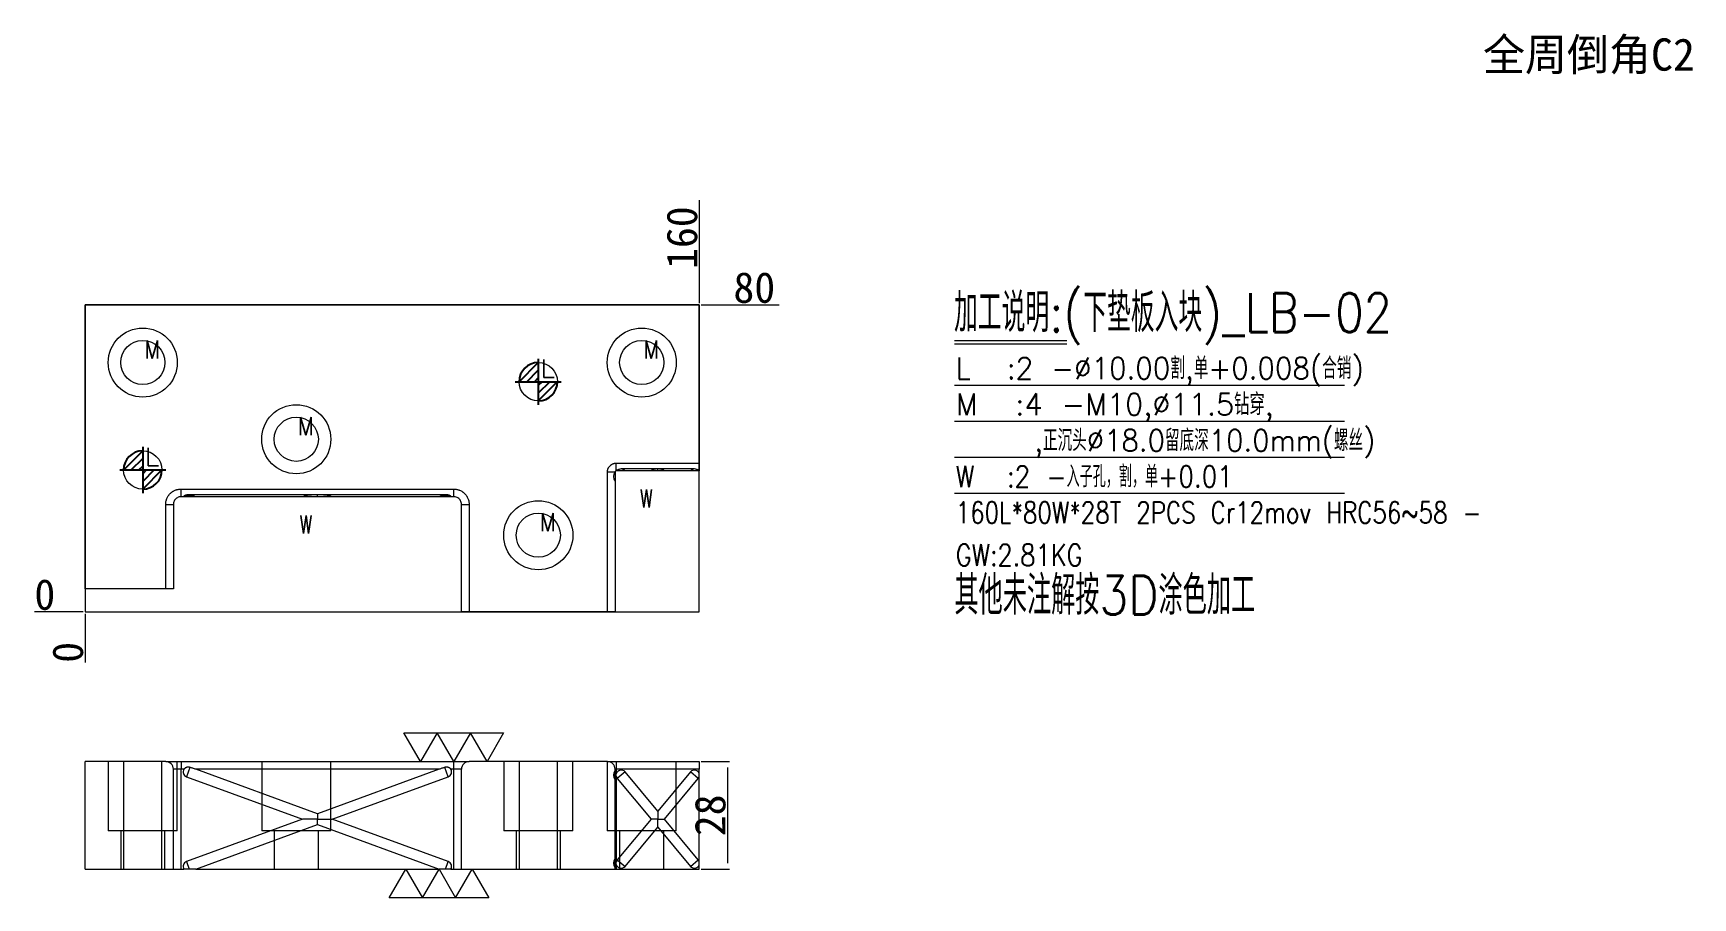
# Model space of a CAD drawing. Header units: millimetres. Extents: x 11136 to 11569, y 37530 to 37756.
import ezdxf
from ezdxf.enums import TextEntityAlignment as Align

# ---------------------------------------------------------------- set-up
doc = ezdxf.new("R2010")
doc.units = ezdxf.units.MM
doc.linetypes.add('DASHED', pattern=[0])
for name, color, linetype in [('dim', 4, 'Continuous'), ('LB', 7, 'Continuous'), ('LB_W', 1, 'Continuous')]:
    doc.layers.add(name, color=color, linetype=linetype)
doc.styles.add('_PUG_ERP', font='txt')
doc.styles.add('chinesef_fs', font='txt.shx', dxfattribs={"bigfont": 'gbcbig.shx'})
doc.dimstyles.new('_PUG_ERP', dxfattribs={"dimtxt": 8, "dimasz": 1.5, "dimexe": 0.5, "dimexo": 0.5, "dimgap": 0.5, "dimtad": 1, "dimtxsty": '_PUG_ERP', "dimblk": 'CLOSEDBLANK', "dimcen": 0, "dimclrd": 4, "dimclre": 4, "dimclrt": 3, "dimazin": 3, "dimtfac": 1, "dimtmove": 0, "dimatfit": 3, "dimldrblk": 'CLOSEDBLANK', "dimlwd": 9, "dimlwe": 9})

# ---------------------------------------------------------------- blocks, each defined once
blk = doc.blocks.new('*D735')
at = {"layer": 'Defpoints', "color": 0}
for p in [(11309.71, 37684.86), (11317.06, 37684.86), (11149.71, 37604.85)]:
    blk.add_point(p, dxfattribs=at)
at = {"layer": 'dim', "color": 4, "lineweight": 9}
for p, q in [((11310.21, 37684.86), (11312.71, 37684.86)), ((11312.71, 37684.86), (11314.06, 37684.86)), ((11314.06, 37684.86), (11330.51, 37684.86))]:
    blk.add_line(p, q, dxfattribs=at)
at = {"layer": 'dim', "color": 3, "lineweight": 13, "insert": (11324.03, 37689.36), "char_height": 8, "attachment_point": 5, "style": '_PUG_ERP'}
blk.add_mtext('80', dxfattribs=at)
blk = doc.blocks.new('_ClosedBlank')
blk = doc.blocks.new('*D736')
at = {"layer": 'Defpoints', "color": 0}
for p in [(11142.36, 37604.85), (11149.71, 37604.85), (11149.71, 37604.85)]:
    blk.add_point(p, dxfattribs=at)
at = {"layer": 'dim', "color": 4, "lineweight": 9}
blk.add_line((11149.21, 37604.85), (11136.52, 37604.85), dxfattribs=at)
at = {"layer": 'dim', "color": 3, "lineweight": 13, "insert": (11139.19, 37609.35), "char_height": 8, "attachment_point": 5, "style": '_PUG_ERP'}
blk.add_mtext('0', dxfattribs=at)
blk = doc.blocks.new('*D737')
at = {"layer": 'Defpoints', "color": 0}
for p in [(11149.71, 37604.85), (11149.71, 37604.85), (11149.71, 37597.5)]:
    blk.add_point(p, dxfattribs=at)
at = {"layer": 'dim', "color": 4, "lineweight": 9}
blk.add_line((11149.71, 37604.35), (11149.71, 37591.67), dxfattribs=at)
at = {"layer": 'dim', "color": 3, "lineweight": 13, "insert": (11145.21, 37594.34), "char_height": 8, "attachment_point": 5, "rotation": 90, "style": '_PUG_ERP'}
blk.add_mtext('0', dxfattribs=at)
blk = doc.blocks.new('*D738')
at = {"layer": 'Defpoints', "color": 0}
for p in [(11309.71, 37692.21), (11309.71, 37684.86), (11149.71, 37604.85)]:
    blk.add_point(p, dxfattribs=at)
at = {"layer": 'dim', "color": 4, "lineweight": 9}
for p, q in [((11309.71, 37689.21), (11309.71, 37712.14)), ((11309.71, 37687.86), (11309.71, 37689.21)), ((11309.71, 37685.36), (11309.71, 37687.86))]:
    blk.add_line(p, q, dxfattribs=at)
at = {"layer": 'dim', "color": 3, "lineweight": 13, "insert": (11305.21, 37702.42), "char_height": 8, "attachment_point": 5, "rotation": 90, "style": '_PUG_ERP'}
blk.add_mtext('160', dxfattribs=at)
blk = doc.blocks.new('*D739')
at = {"layer": 'Defpoints', "color": 0}
for p in [(11309.71, 37565.85), (11309.71, 37537.85), (11317.06, 37537.85)]:
    blk.add_point(p, dxfattribs=at)
at = {"layer": 'dim', "color": 4, "lineweight": 9}
for p, q in [((11310.21, 37565.85), (11317.56, 37565.85)), ((11317.06, 37564.35), (11317.06, 37539.35)), ((11310.21, 37537.85), (11317.56, 37537.85))]:
    blk.add_line(p, q, dxfattribs=at)
at = {"layer": 'dim', "color": 3, "lineweight": 13, "insert": (11312.56, 37551.85), "char_height": 8, "attachment_point": 5, "rotation": 90, "style": '_PUG_ERP'}
blk.add_mtext('28', dxfattribs=at)
blk = doc.blocks.new('pg_hx_L0')
at = {"color": 230}
for p, q in [((-0.5, -0.003), (0, 0.497)), ((0, 0.6), (0, -0.6)), ((-0.6, 0), (0.6, 0)), ((-0.3, 0), (0, 0.3)), ((-0.1, 0), (0, 0.1)), ((0.5, 0.003), (0, -0.497)), ((0.1, 0), (0, -0.1)), ((0.3, 0), (0, -0.3))]:
    blk.add_line(p, q, dxfattribs=at)
for start, end in [(90, 180), (270, 0)]:
    blk.add_arc((0, 0), 0.5, start, end, dxfattribs=at)
blk = doc.blocks.new('pg_hx_LLL0')
blk.add_blockref('pg_hx_L0', (0, 0))

msp = doc.modelspace()

# ---------------------------------------------------------------- linework, layer by layer
at = {"layer": 'dim', "color": 8, "linetype": 'Continuous', "lineweight": 18}
for p, q in [((11376.203, 37675.619), (11405.472, 37675.619)), ((11376.203, 37674.779), (11405.472, 37674.779)), ((11376.203, 37663.978), (11477.812, 37663.978)), ((11376.203, 37654.578), (11477.812, 37654.578)), ((11376.203, 37645.178), (11477.812, 37645.178)), ((11376.203, 37635.777), (11477.812, 37635.777))]:
    msp.add_line(p, q, dxfattribs=at)
at = {"layer": 'dim', "color": 252, "linetype": 'DASHED', "lineweight": 13, "ltscale": 0.5}
msp.add_lwpolyline([(11149.705, 37604.854), (11309.705, 37604.854), (11309.705, 37684.859), (11149.705, 37684.859)], close=True, dxfattribs=at)
at = {"layer": 'dim', "lineweight": 13}
for points in [[(11258.726, 37573.355), (11254.396, 37565.855), (11250.066, 37573.355), (11245.735, 37565.855), (11241.405, 37573.355), (11237.075, 37565.855), (11232.745, 37573.355), (11258.726, 37573.355)], [(11228.895, 37530.355), (11233.225, 37537.855), (11237.555, 37530.355), (11241.886, 37537.855), (11246.216, 37530.355), (11250.546, 37537.855), (11254.876, 37530.355), (11228.895, 37530.355)]]:
    msp.add_lwpolyline(points, close=True, dxfattribs=at)
at = {"layer": 'LB', "color": 11, "linetype": 'Continuous', "lineweight": 18}
for p, q in [((11149.705, 37684.859), (11309.705, 37684.859)), ((11149.705, 37610.854), (11149.705, 37684.859)), ((11309.705, 37684.859), (11309.705, 37643.641)), ((11309.705, 37643.641), (11309.705, 37641.641)), ((11170.675, 37610.854), (11149.705, 37610.854)), ((11172.675, 37610.854), (11170.675, 37610.854)), ((11249.735, 37604.854), (11247.735, 37604.854)), ((11285.775, 37604.854), (11249.735, 37604.854)), ((11287.775, 37604.854), (11285.775, 37604.854)), ((11170.675, 37565.855), (11149.705, 37565.855)), ((11149.705, 37537.855), (11149.705, 37565.855)), ((11285.775, 37565.855), (11249.735, 37565.855)), ((11309.705, 37565.855), (11309.705, 37563.855)), ((11309.705, 37562.655), (11309.705, 37563.855)), ((11309.705, 37561.98), (11309.705, 37562.655)), ((11309.705, 37539.73), (11309.705, 37561.98)), ((11210.205, 37552.264), (11210.205, 37550.855)), ((11298.89, 37552.923), (11298.89, 37550.855)), ((11210.205, 37550.855), (11206.356, 37550.855)), ((11210.205, 37549.446), (11210.205, 37550.855)), ((11210.205, 37550.855), (11214.055, 37550.855)), ((11298.89, 37550.855), (11297.17, 37550.855)), ((11298.89, 37550.855), (11300.611, 37550.855)), ((11298.89, 37548.786), (11298.89, 37550.855)), ((11288.338, 37540.238), (11290.372, 37538.546)), ((11309.705, 37539.055), (11309.705, 37539.73)), ((11309.705, 37537.855), (11309.705, 37539.055)), ((11176.805, 37537.855), (11175.423, 37537.855)), ((11244.988, 37537.855), (11243.606, 37537.855))]:
    msp.add_line(p, q, dxfattribs=at)
at = {"layer": 'LB', "color": 155, "linetype": 'Continuous', "lineweight": 18}
for p, q in [((11288.075, 37641.641), (11288.075, 37643.641)), ((11285.775, 37641.341), (11287.775, 37641.341)), ((11174.675, 37634.889), (11174.675, 37636.889)), ((11245.735, 37634.889), (11245.735, 37636.889)), ((11170.675, 37632.889), (11172.675, 37632.889)), ((11247.735, 37632.889), (11249.735, 37632.889)), ((11174.675, 37565.855), (11174.675, 37563.855)), ((11245.735, 37563.855), (11245.735, 37565.855)), ((11288.075, 37565.855), (11288.075, 37563.855)), ((11174.675, 37537.855), (11174.675, 37563.855)), ((11176.984, 37564.343), (11176.099, 37561.925)), ((11244.312, 37561.925), (11243.427, 37564.343)), ((11245.735, 37537.855), (11245.735, 37563.855)), ((11288.075, 37563.855), (11288.075, 37562.655)), ((11288.075, 37561.98), (11288.075, 37539.73)), ((11309.443, 37561.471), (11307.409, 37563.163)), ((11176.099, 37539.784), (11176.805, 37537.855)), ((11243.606, 37537.855), (11244.312, 37539.784)), ((11288.075, 37539.055), (11288.075, 37537.855)), ((11307.409, 37538.546), (11309.443, 37540.238))]:
    msp.add_line(p, q, dxfattribs=at)
at = {"layer": 'LB', "color": 11, "linetype": 'DASHED', "lineweight": 13, "ltscale": 0.314747}
for p, q in [((11298.89, 37642.141), (11289.355, 37642.141)), ((11308.426, 37642.141), (11298.89, 37642.141)), ((11298.89, 37641.641), (11298.89, 37642.141)), ((11210.205, 37635.389), (11176.554, 37635.389)), ((11243.857, 37635.389), (11210.205, 37635.389)), ((11210.205, 37634.889), (11210.205, 37635.389))]:
    msp.add_line(p, q, dxfattribs=at)
at = {"layer": 'LB', "color": 31, "linetype": 'DASHED', "lineweight": 13, "ltscale": 0.314747}
for p, q in [((11155.705, 37565.855), (11155.705, 37547.855)), ((11173.705, 37547.855), (11173.705, 37565.855)), ((11195.705, 37565.855), (11195.705, 37547.855)), ((11213.705, 37547.855), (11213.705, 37565.855)), ((11258.755, 37565.855), (11258.755, 37547.855)), ((11276.755, 37547.855), (11276.755, 37565.855)), ((11285.705, 37565.855), (11285.705, 37547.855)), ((11303.705, 37547.855), (11303.705, 37565.855)), ((11173.705, 37547.855), (11155.705, 37547.855)), ((11158.952, 37547.855), (11158.952, 37537.855)), ((11170.459, 37537.855), (11170.459, 37547.855)), ((11213.705, 37547.855), (11195.705, 37547.855)), ((11198.952, 37547.855), (11198.952, 37537.855)), ((11210.459, 37537.855), (11210.459, 37547.855)), ((11276.755, 37547.855), (11258.755, 37547.855)), ((11262.002, 37547.855), (11262.002, 37537.855)), ((11273.509, 37537.855), (11273.509, 37547.855)), ((11303.705, 37547.855), (11285.705, 37547.855)), ((11288.952, 37547.855), (11288.952, 37537.855)), ((11300.459, 37537.855), (11300.459, 37547.855))]:
    msp.add_line(p, q, dxfattribs=at)
at = {"layer": 'LB', "color": 2, "linetype": 'Continuous', "lineweight": 18}
msp.add_line((11290.372, 37563.163), (11288.338, 37561.471), dxfattribs=at)
at = {"layer": 'LB', "color": 42, "linetype": 'Continuous', "lineweight": 18}
for centre, radius in [((11164.705, 37669.859), 9), ((11294.705, 37669.859), 9), ((11164.705, 37669.859), 5.753), ((11294.705, 37669.859), 5.753), ((11204.705, 37649.859), 9), ((11204.705, 37649.859), 5.753), ((11267.755, 37624.854), 9), ((11267.755, 37624.854), 5.753)]:
    msp.add_circle(centre, radius, dxfattribs=at)
at = {"layer": 'LB', "color": 2, "linetype": 'DASHED', "lineweight": 13, "ltscale": 0.314747}
for centre, start, end in [((11289.355, 37640.141), 142.07746, 217.85705), ((11289.355, 37640.141), 90, 131.5775), ((11308.426, 37640.141), 50.24216, 90), ((11176.554, 37633.389), 90, 131.40962), ((11243.857, 37633.389), 48.59038, 90), ((11289.355, 37562.317), 142.14295, 217.85705)]:
    msp.add_arc(centre, 2, start, end, dxfattribs=at)
at = {"layer": 'LB', "color": 11, "linetype": 'DASHED', "lineweight": 13, "ltscale": 0.314747}
for centre, radius, start, end in [((11176.554, 37633.389), 1.878, 82.30649, 127.00087), ((11243.857, 37633.389), 1.878, 52.99913, 97.69351), ((11289.355, 37539.392), 2, 142.14295, 217.85705)]:
    msp.add_arc(centre, radius, start, end, dxfattribs=at)
at = {"layer": 'LB', "color": 2, "linetype": 'Continuous', "lineweight": 18}
for centre, radius, start, end in [((11170.675, 37563.855), 2, 0, 90), ((11249.735, 37563.855), 2, 90, 180), ((11285.775, 37563.855), 2, 0, 90), ((11289.355, 37562.317), 1.323, 39.75785, 165.21723), ((11289.355, 37562.317), 1.323, 194.78277, 219.75785)]:
    msp.add_arc(centre, radius, start, end, dxfattribs=at)
at = {"layer": 'LB', "color": 11, "linetype": 'Continuous', "lineweight": 18}
for start, end in [(140.24215, 165.21723), (194.78277, 320.24215)]:
    msp.add_arc((11289.355, 37539.392), 1.323, start, end, dxfattribs=at)
at = {"layer": 'LB', "color": 155, "linetype": 'DASHED', "lineweight": 13, "ltscale": 0.314747}
for centre, major_axis, ratio, start_param, end_param in [((11289.355, 37640.141), (0, -2), 0.768754, 2.4188584, 3.8643269), ((11308.426, 37640.141), (0, 2), 0.768754, 5.5604511, 7.0059196), ((11176.554, 37633.389), (0, -2), 0.34361, 2.4657606, 3.8173655), ((11243.857, 37633.389), (0, 2), 0.34361, 5.6074124, 6.9590174)]:
    msp.add_ellipse(centre, major_axis=major_axis, ratio=ratio, start_param=start_param, end_param=end_param, dxfattribs=at)
at = {"layer": 'LB', "color": 11, "linetype": 'DASHED', "lineweight": 13, "ltscale": 0.314747}
for centre, major_axis, ratio, start_param, end_param in [((11298.89, 37640.141), (2.602, 0), 0.768754, 1.5707963, 2.2935306), ((11298.89, 37640.141), (2.602, 0), 0.768754, 0.8480621, 1.5707963), ((11210.205, 37633.389), (5.821, 0), 0.34361, 1.5707963, 2.2935306), ((11210.205, 37633.389), (5.821, 0), 0.34361, 0.8480621, 1.5707963)]:
    msp.add_ellipse(centre, major_axis=major_axis, ratio=ratio, start_param=start_param, end_param=end_param, dxfattribs=at)
at = {"layer": 'LB', "color": 155, "linetype": 'Continuous', "lineweight": 18}
for centre, major_axis, start_param, end_param in [((11176.554, 37633.389), (0, -2), 3.8173656, 3.8643269), ((11243.857, 37633.389), (0, 2), 5.5604511, 5.6074124)]:
    msp.add_ellipse(centre, major_axis=major_axis, ratio=0.34361, start_param=start_param, end_param=end_param, dxfattribs=at)
for points, knots in [([(11285.775, 37641.341), (11285.775, 37641.416), (11285.783, 37641.567), (11285.805, 37641.717), (11285.827, 37641.828), (11285.836, 37641.865), (11285.854, 37641.939), (11285.864, 37641.975), (11285.897, 37642.083), (11285.948, 37642.224), (11286.012, 37642.359), (11286.065, 37642.459), (11286.084, 37642.492), (11286.123, 37642.557), (11286.143, 37642.589), (11286.206, 37642.683), (11286.296, 37642.804), (11286.447, 37642.97), (11286.559, 37643.071), (11286.632, 37643.131), (11286.647, 37643.143), (11286.677, 37643.166), (11286.722, 37643.201), (11286.768, 37643.233), (11286.862, 37643.296), (11286.99, 37643.372), (11287.126, 37643.437), (11287.23, 37643.48), (11287.265, 37643.493), (11287.337, 37643.519), (11287.373, 37643.531), (11287.481, 37643.564), (11287.627, 37643.6), (11287.849, 37643.633), (11288, 37643.641), (11288.075, 37643.641)], [0, 0, 0, 0, 0.0625, 0.125, 0.125, 0.15625, 0.15625, 0.1875, 0.1875, 0.25, 0.3125, 0.3125, 0.34375, 0.34375, 0.375, 0.375, 0.4375, 0.5, 0.5625, 0.5625, 0.578125, 0.578125, 0.59375, 0.625, 0.625, 0.6875, 0.75, 0.75, 0.78125, 0.78125, 0.8125, 0.8125, 0.875, 0.9375, 1, 1, 1, 1]), ([(11288.075, 37643.641), (11289.409, 37643.641), (11290.742, 37643.641), (11297.952, 37643.641), (11303.829, 37643.641), (11309.705, 37643.641)], [0, 0, 0, 0, 0.1849283, 0.1849283, 1, 1, 1, 1]), ([(11285.775, 37604.854), (11285.775, 37606.188), (11285.775, 37607.521), (11285.775, 37614.188), (11285.775, 37619.521), (11285.775, 37630.35), (11285.775, 37635.845), (11285.775, 37641.341)], [0, 0, 0, 0, 0.1096302, 0.1096302, 0.548151, 0.548151, 1, 1, 1, 1]), ([(11170.675, 37632.889), (11170.675, 37633.021), (11170.682, 37633.152), (11170.708, 37633.412), (11170.746, 37633.669), (11170.809, 37633.923), (11170.857, 37634.08), (11170.867, 37634.111), (11170.887, 37634.173), (11170.898, 37634.205), (11170.931, 37634.298), (11170.955, 37634.359), (11171.03, 37634.541), (11171.142, 37634.776), (11171.275, 37635), (11171.384, 37635.163), (11171.441, 37635.243), (11171.5, 37635.322), (11171.541, 37635.374), (11171.561, 37635.4), (11171.666, 37635.527), (11171.842, 37635.721), (11172.131, 37635.983), (11172.341, 37636.139), (11172.477, 37636.231), (11172.505, 37636.249), (11172.561, 37636.284), (11172.589, 37636.302), (11172.673, 37636.352), (11172.73, 37636.385), (11172.903, 37636.477), (11173.139, 37636.589), (11173.384, 37636.677), (11173.572, 37636.734), (11173.635, 37636.752), (11173.763, 37636.784), (11173.827, 37636.798), (11174.021, 37636.837), (11174.281, 37636.876), (11174.543, 37636.889), (11174.675, 37636.889)], [0, 0, 0, 0, 0.0625, 0.0625, 0.125, 0.1875, 0.1875, 0.203125, 0.203125, 0.21875, 0.21875, 0.25, 0.25, 0.3125, 0.375, 0.375, 0.40625, 0.421875, 0.421875, 0.4375, 0.4375, 0.5, 0.5625, 0.625, 0.625, 0.640625, 0.640625, 0.65625, 0.65625, 0.6875, 0.6875, 0.75, 0.8125, 0.8125, 0.84375, 0.84375, 0.875, 0.875, 0.9375, 1, 1, 1, 1]), ([(11174.675, 37636.889), (11176.009, 37636.889), (11177.342, 37636.889), (11184.009, 37636.889), (11189.342, 37636.889), (11211.695, 37636.889), (11228.715, 37636.889), (11245.735, 37636.889)], [0, 0, 0, 0, 0.0562905, 0.0562905, 0.2814523, 0.2814523, 1, 1, 1, 1]), ([(11245.735, 37636.889), (11245.868, 37636.889), (11245.998, 37636.882), (11246.258, 37636.857), (11246.516, 37636.818), (11246.769, 37636.755), (11246.926, 37636.708), (11246.957, 37636.698), (11247.02, 37636.677), (11247.051, 37636.666), (11247.144, 37636.633), (11247.206, 37636.609), (11247.387, 37636.534), (11247.623, 37636.423), (11247.847, 37636.289), (11248.01, 37636.18), (11248.09, 37636.124), (11248.168, 37636.064), (11248.22, 37636.024), (11248.246, 37636.003), (11248.374, 37635.898), (11248.568, 37635.723), (11248.83, 37635.433), (11248.986, 37635.224), (11249.077, 37635.087), (11249.095, 37635.06), (11249.131, 37635.004), (11249.148, 37634.976), (11249.199, 37634.891), (11249.231, 37634.834), (11249.324, 37634.661), (11249.436, 37634.425), (11249.524, 37634.18), (11249.581, 37633.992), (11249.598, 37633.929), (11249.631, 37633.802), (11249.645, 37633.737), (11249.684, 37633.543), (11249.722, 37633.284), (11249.735, 37633.021), (11249.735, 37632.889)], [0, 0, 0, 0, 0.0625, 0.0625, 0.125, 0.1875, 0.1875, 0.203125, 0.203125, 0.21875, 0.21875, 0.25, 0.25, 0.3125, 0.375, 0.375, 0.40625, 0.421875, 0.421875, 0.4375, 0.4375, 0.5, 0.5625, 0.625, 0.625, 0.640625, 0.640625, 0.65625, 0.65625, 0.6875, 0.6875, 0.75, 0.8125, 0.8125, 0.84375, 0.84375, 0.875, 0.875, 0.9375, 1, 1, 1, 1]), ([(11170.675, 37610.854), (11170.675, 37612.188), (11170.675, 37613.521), (11170.675, 37620.188), (11170.675, 37625.521), (11170.675, 37631.532), (11170.675, 37632.211), (11170.675, 37632.889)], [0, 0, 0, 0, 0.1815324, 0.1815324, 0.9076621, 0.9076621, 1, 1, 1, 1]), ([(11249.735, 37632.889), (11249.735, 37631.556), (11249.735, 37630.222), (11249.735, 37623.556), (11249.735, 37618.222), (11249.735, 37610.211), (11249.735, 37607.532), (11249.735, 37604.854)], [0, 0, 0, 0, 0.1426807, 0.1426807, 0.7134033, 0.7134033, 1, 1, 1, 1]), ([(11174.675, 37563.855), (11174.543, 37563.855), (11174.413, 37563.855), (11174.251, 37563.855), (11174.219, 37563.855), (11174.155, 37563.855), (11174.124, 37563.855), (11174.03, 37563.855), (11173.907, 37563.855), (11173.789, 37563.855), (11173.703, 37563.855), (11173.674, 37563.855), (11173.618, 37563.855), (11173.59, 37563.855), (11173.454, 37563.855), (11173.353, 37563.855), (11173.215, 37563.855), (11173.171, 37563.855), (11173.118, 37563.855), (11173.108, 37563.855), (11173.088, 37563.855), (11173.058, 37563.855), (11173.03, 37563.855), (11172.939, 37563.855), (11172.878, 37563.855), (11172.815, 37563.855), (11172.803, 37563.855), (11172.781, 37563.855), (11172.771, 37563.855), (11172.742, 37563.855), (11172.727, 37563.855), (11172.689, 37563.855), (11172.676, 37563.855), (11172.675, 37563.855)], [0, 0, 0, 0, 0.1250502, 0.1250502, 0.1563127, 0.1563127, 0.1875753, 0.1875753, 0.2501004, 0.3126254, 0.3126254, 0.343888, 0.343888, 0.3751505, 0.3751505, 0.5002007, 0.5002007, 0.5627258, 0.5627258, 0.5783571, 0.5783571, 0.5939884, 0.6252509, 0.6252509, 0.7503011, 0.7503011, 0.7815636, 0.7815636, 0.8128262, 0.8128262, 0.8753513, 0.8753513, 1, 1, 1, 1]), ([(11241.886, 37563.855), (11241.836, 37563.855), (11241.786, 37563.855), (11236.402, 37563.855), (11231.069, 37563.855), (11209.999, 37563.855), (11194.262, 37563.855), (11178.525, 37563.855)], [0, 0, 0, 0, 0.0023685, 0.0023685, 0.2548932, 0.2548932, 1, 1, 1, 1]), ([(11247.735, 37563.855), (11247.735, 37563.855), (11247.723, 37563.855), (11247.69, 37563.855), (11247.683, 37563.855), (11247.667, 37563.855), (11247.658, 37563.855), (11247.63, 37563.855), (11247.586, 37563.855), (11247.53, 37563.855), (11247.483, 37563.855), (11247.467, 37563.855), (11247.433, 37563.855), (11247.416, 37563.855), (11247.324, 37563.855), (11247.241, 37563.855), (11247.103, 37563.855), (11247.055, 37563.855), (11246.991, 37563.855), (11246.978, 37563.855), (11246.952, 37563.855), (11246.913, 37563.855), (11246.873, 37563.855), (11246.737, 37563.855), (11246.622, 37563.855), (11246.471, 37563.855), (11246.44, 37563.855), (11246.378, 37563.855), (11246.347, 37563.855), (11246.252, 37563.855), (11246.189, 37563.855), (11245.997, 37563.855), (11245.868, 37563.855), (11245.735, 37563.855)], [0, 0, 0, 0, 0.125, 0.125, 0.15625, 0.15625, 0.1875, 0.1875, 0.25, 0.3125, 0.3125, 0.34375, 0.34375, 0.375, 0.375, 0.5, 0.5, 0.5625, 0.5625, 0.578125, 0.578125, 0.59375, 0.625, 0.625, 0.75, 0.75, 0.78125, 0.78125, 0.8125, 0.8125, 0.875, 0.875, 1, 1, 1, 1]), ([(11288.075, 37563.855), (11288.056, 37563.855), (11288.036, 37563.855), (11288.007, 37563.855), (11287.998, 37563.855), (11287.979, 37563.855), (11287.97, 37563.855), (11287.943, 37563.855), (11287.925, 37563.855), (11287.901, 37563.855), (11287.893, 37563.855), (11287.878, 37563.855), (11287.87, 37563.855), (11287.85, 37563.855), (11287.837, 37563.855), (11287.821, 37563.855), (11287.816, 37563.855), (11287.806, 37563.855), (11287.798, 37563.855), (11287.791, 37563.855), (11287.786, 37563.855), (11287.783, 37563.855), (11287.777, 37563.855), (11287.776, 37563.855), (11287.775, 37563.855)], [0, 0, 0, 0, 0.125182, 0.125182, 0.187773, 0.187773, 0.250364, 0.250364, 0.375546, 0.375546, 0.4381369, 0.4381369, 0.5007279, 0.5007279, 0.6259099, 0.6259099, 0.6885009, 0.6885009, 0.7510919, 0.8136829, 0.8136829, 0.8762739, 0.8762739, 1, 1, 1, 1]), ([(11309.705, 37563.855), (11308.372, 37563.855), (11307.039, 37563.855), (11299.829, 37563.855), (11293.952, 37563.855), (11288.075, 37563.855)], [0, 0, 0, 0, 0.1849283, 0.1849283, 1, 1, 1, 1])]:
    msp.add_open_spline(points, degree=3, knots=knots, dxfattribs=at)
at = {"layer": 'LB', "color": 2, "linetype": 'Continuous', "lineweight": 18}
for points, knots in [([(11176.984, 37634.949), (11176.914, 37634.954), (11176.843, 37634.958), (11176.752, 37634.961), (11176.734, 37634.962), (11176.698, 37634.963), (11176.643, 37634.964), (11176.589, 37634.964), (11176.48, 37634.964), (11176.408, 37634.963), (11176.3, 37634.959), (11176.264, 37634.958), (11176.192, 37634.954), (11176.157, 37634.952), (11176.052, 37634.944), (11175.984, 37634.939), (11175.886, 37634.929), (11175.853, 37634.926), (11175.79, 37634.92), (11175.759, 37634.916), (11175.667, 37634.907), (11175.611, 37634.901), (11175.534, 37634.894), (11175.509, 37634.892), (11175.464, 37634.89), (11175.443, 37634.889), (11175.423, 37634.889)], [0, 0, 0, 0, 0.125, 0.125, 0.15625, 0.15625, 0.1875, 0.25, 0.25, 0.375, 0.375, 0.4375, 0.4375, 0.5, 0.5, 0.625, 0.625, 0.6875, 0.6875, 0.75, 0.75, 0.875, 0.875, 0.9375, 0.9375, 1, 1, 1, 1]), ([(11178.525, 37634.889), (11178.398, 37634.889), (11178.271, 37634.89), (11178.015, 37634.896), (11177.887, 37634.901), (11177.501, 37634.916), (11177.243, 37634.931), (11176.984, 37634.949)], [0, 0, 0, 0, 0.25, 0.25, 0.5, 0.5, 1, 1, 1, 1]), ([(11243.427, 37634.949), (11243.168, 37634.931), (11242.91, 37634.916), (11242.524, 37634.901), (11242.396, 37634.896), (11242.14, 37634.89), (11242.013, 37634.889), (11241.886, 37634.889)], [0, 0, 0, 0, 0.5, 0.5, 0.75, 0.75, 1, 1, 1, 1]), ([(11244.988, 37634.889), (11244.968, 37634.889), (11244.948, 37634.89), (11244.903, 37634.892), (11244.878, 37634.894), (11244.827, 37634.898), (11244.8, 37634.901), (11244.744, 37634.907), (11244.714, 37634.91), (11244.624, 37634.919), (11244.561, 37634.926), (11244.478, 37634.934), (11244.461, 37634.935), (11244.428, 37634.938), (11244.41, 37634.94), (11244.359, 37634.944), (11244.324, 37634.947), (11244.219, 37634.954), (11244.148, 37634.958), (11244.058, 37634.961), (11244.04, 37634.962), (11244.003, 37634.963), (11243.985, 37634.963), (11243.931, 37634.964), (11243.894, 37634.964), (11243.785, 37634.964), (11243.713, 37634.963), (11243.605, 37634.959), (11243.57, 37634.958), (11243.498, 37634.954), (11243.463, 37634.952), (11243.427, 37634.949)], [0, 0, 0, 0, 0.0625, 0.0625, 0.125, 0.125, 0.1875, 0.1875, 0.25, 0.25, 0.375, 0.375, 0.40625, 0.40625, 0.4375, 0.4375, 0.5, 0.5, 0.625, 0.625, 0.65625, 0.65625, 0.6875, 0.6875, 0.75, 0.75, 0.875, 0.875, 0.9375, 0.9375, 1, 1, 1, 1]), ([(11176.984, 37564.343), (11176.914, 37564.362), (11176.843, 37564.376), (11176.752, 37564.388), (11176.734, 37564.39), (11176.698, 37564.393), (11176.643, 37564.398), (11176.589, 37564.4), (11176.48, 37564.4), (11176.408, 37564.395), (11176.3, 37564.381), (11176.264, 37564.375), (11176.192, 37564.36), (11176.157, 37564.352), (11176.052, 37564.323), (11175.984, 37564.299), (11175.886, 37564.255), (11175.853, 37564.239), (11175.79, 37564.204), (11175.759, 37564.186), (11175.667, 37564.125), (11175.611, 37564.079), (11175.534, 37564.002), (11175.509, 37563.974), (11175.464, 37563.917), (11175.443, 37563.886), (11175.423, 37563.855)], [0, 0, 0, 0, 0.125, 0.125, 0.15625, 0.15625, 0.1875, 0.25, 0.25, 0.375, 0.375, 0.4375, 0.4375, 0.5, 0.5, 0.625, 0.625, 0.6875, 0.6875, 0.75, 0.75, 0.875, 0.875, 0.9375, 0.9375, 1, 1, 1, 1]), ([(11178.525, 37563.855), (11178.398, 37563.901), (11178.271, 37563.946), (11178.015, 37564.033), (11177.887, 37564.074), (11177.501, 37564.196), (11177.243, 37564.271), (11176.984, 37564.343)], [0, 0, 0, 0, 0.25, 0.25, 0.5, 0.5, 1, 1, 1, 1]), ([(11243.427, 37564.343), (11243.168, 37564.271), (11242.91, 37564.196), (11242.524, 37564.074), (11242.396, 37564.033), (11242.14, 37563.946), (11242.013, 37563.901), (11241.886, 37563.855)], [0, 0, 0, 0, 0.5, 0.5, 0.75, 0.75, 1, 1, 1, 1]), ([(11244.988, 37563.855), (11244.968, 37563.886), (11244.948, 37563.916), (11244.903, 37563.973), (11244.878, 37564), (11244.827, 37564.052), (11244.8, 37564.076), (11244.744, 37564.123), (11244.714, 37564.144), (11244.624, 37564.205), (11244.561, 37564.239), (11244.478, 37564.276), (11244.461, 37564.283), (11244.428, 37564.297), (11244.41, 37564.303), (11244.359, 37564.321), (11244.324, 37564.332), (11244.219, 37564.361), (11244.148, 37564.376), (11244.058, 37564.388), (11244.04, 37564.39), (11244.003, 37564.393), (11243.985, 37564.395), (11243.931, 37564.398), (11243.894, 37564.4), (11243.785, 37564.4), (11243.713, 37564.395), (11243.605, 37564.381), (11243.57, 37564.375), (11243.498, 37564.361), (11243.463, 37564.352), (11243.427, 37564.343)], [0, 0, 0, 0, 0.0625, 0.0625, 0.125, 0.125, 0.1875, 0.1875, 0.25, 0.25, 0.375, 0.375, 0.40625, 0.40625, 0.4375, 0.4375, 0.5, 0.5, 0.625, 0.625, 0.65625, 0.65625, 0.6875, 0.6875, 0.75, 0.75, 0.875, 0.875, 0.9375, 0.9375, 1, 1, 1, 1]), ([(11287.775, 37562.575), (11287.775, 37562.533), (11287.776, 37562.49), (11287.777, 37562.404), (11287.777, 37562.361), (11287.777, 37562.275), (11287.777, 37562.232), (11287.776, 37562.167), (11287.776, 37562.145), (11287.776, 37562.102), (11287.775, 37562.081), (11287.775, 37562.06)], [0, 0, 0, 0, 0.25, 0.25, 0.5, 0.5, 0.75, 0.75, 0.875, 0.875, 1, 1, 1, 1]), ([(11288.075, 37561.98), (11288.061, 37562.035), (11288.049, 37562.091), (11288.032, 37562.203), (11288.027, 37562.26), (11288.027, 37562.331), (11288.028, 37562.346), (11288.029, 37562.374), (11288.031, 37562.417), (11288.036, 37562.459), (11288.049, 37562.544), (11288.061, 37562.6), (11288.075, 37562.655)], [0, 0, 0, 0, 0.25, 0.25, 0.5, 0.5, 0.5625, 0.5625, 0.625, 0.75, 0.75, 1, 1, 1, 1])]:
    msp.add_open_spline(points, degree=3, knots=knots, dxfattribs=at)
at = {"layer": 'LB', "color": 11, "linetype": 'DASHED', "lineweight": 13, "ltscale": 0.314747}
for points, knots in [([(11178.525, 37634.889), (11178.385, 37634.931), (11178.244, 37634.97), (11177.96, 37635.041), (11177.817, 37635.073), (11177.387, 37635.162), (11177.097, 37635.211), (11176.805, 37635.25)], [0, 0, 0, 0, 0.25, 0.25, 0.5, 0.5, 1, 1, 1, 1]), ([(11243.606, 37635.25), (11243.314, 37635.211), (11243.025, 37635.163), (11242.595, 37635.074), (11242.452, 37635.041), (11242.168, 37634.97), (11242.026, 37634.931), (11241.886, 37634.889)], [0, 0, 0, 0, 0.5, 0.5, 0.75, 0.75, 1, 1, 1, 1])]:
    msp.add_open_spline(points, degree=3, knots=knots, dxfattribs=at)
at = {"layer": 'LB', "color": 11, "linetype": 'Continuous', "lineweight": 18}
for points, knots in [([(11170.675, 37565.855), (11170.675, 37565.855), (11170.682, 37565.855), (11170.708, 37565.855), (11170.746, 37565.855), (11170.809, 37565.855), (11170.857, 37565.855), (11170.867, 37565.855), (11170.887, 37565.855), (11170.898, 37565.855), (11170.931, 37565.855), (11170.955, 37565.855), (11171.03, 37565.855), (11171.142, 37565.855), (11171.275, 37565.855), (11171.384, 37565.855), (11171.441, 37565.855), (11171.5, 37565.855), (11171.541, 37565.855), (11171.561, 37565.855), (11171.666, 37565.855), (11171.842, 37565.855), (11172.131, 37565.855), (11172.341, 37565.855), (11172.477, 37565.855), (11172.505, 37565.855), (11172.561, 37565.855), (11172.589, 37565.855), (11172.673, 37565.855), (11172.73, 37565.855), (11172.903, 37565.855), (11173.139, 37565.855), (11173.384, 37565.855), (11173.572, 37565.855), (11173.635, 37565.855), (11173.763, 37565.855), (11173.827, 37565.855), (11174.021, 37565.855), (11174.281, 37565.855), (11174.543, 37565.855), (11174.675, 37565.855)], [0, 0, 0, 0, 0.0625, 0.0625, 0.125, 0.1875, 0.1875, 0.203125, 0.203125, 0.21875, 0.21875, 0.25, 0.25, 0.3125, 0.375, 0.375, 0.40625, 0.421875, 0.421875, 0.4375, 0.4375, 0.5, 0.5625, 0.625, 0.625, 0.640625, 0.640625, 0.65625, 0.65625, 0.6875, 0.6875, 0.75, 0.8125, 0.8125, 0.84375, 0.84375, 0.875, 0.875, 0.9375, 1, 1, 1, 1]), ([(11174.675, 37565.855), (11176.009, 37565.855), (11177.342, 37565.855), (11184.009, 37565.855), (11189.342, 37565.855), (11211.695, 37565.855), (11228.715, 37565.855), (11245.735, 37565.855)], [0, 0, 0, 0, 0.0562905, 0.0562905, 0.2814523, 0.2814523, 1, 1, 1, 1]), ([(11245.735, 37565.855), (11245.868, 37565.855), (11245.998, 37565.855), (11246.258, 37565.855), (11246.516, 37565.855), (11246.769, 37565.855), (11246.926, 37565.855), (11246.957, 37565.855), (11247.02, 37565.855), (11247.051, 37565.855), (11247.144, 37565.855), (11247.206, 37565.855), (11247.387, 37565.855), (11247.623, 37565.855), (11247.847, 37565.855), (11248.01, 37565.855), (11248.09, 37565.855), (11248.168, 37565.855), (11248.22, 37565.855), (11248.246, 37565.855), (11248.374, 37565.855), (11248.568, 37565.855), (11248.83, 37565.855), (11248.986, 37565.855), (11249.077, 37565.855), (11249.095, 37565.855), (11249.131, 37565.855), (11249.148, 37565.855), (11249.199, 37565.855), (11249.231, 37565.855), (11249.324, 37565.855), (11249.436, 37565.855), (11249.524, 37565.855), (11249.581, 37565.855), (11249.598, 37565.855), (11249.631, 37565.855), (11249.645, 37565.855), (11249.684, 37565.855), (11249.722, 37565.855), (11249.735, 37565.855), (11249.735, 37565.855)], [0, 0, 0, 0, 0.0625194, 0.0625194, 0.1250388, 0.1875582, 0.1875582, 0.2031881, 0.2031881, 0.2188179, 0.2188179, 0.2500776, 0.2500776, 0.312597, 0.3751164, 0.3751164, 0.4063761, 0.422006, 0.422006, 0.4376359, 0.4376359, 0.5001553, 0.5626747, 0.6251941, 0.6251941, 0.6408239, 0.6408239, 0.6564538, 0.6564538, 0.6877135, 0.6877135, 0.7502329, 0.8127523, 0.8127523, 0.844012, 0.844012, 0.8752717, 0.8752717, 0.9377911, 1, 1, 1, 1]), ([(11285.775, 37565.855), (11285.775, 37565.855), (11285.783, 37565.855), (11285.805, 37565.855), (11285.827, 37565.855), (11285.836, 37565.855), (11285.854, 37565.855), (11285.864, 37565.855), (11285.897, 37565.855), (11285.948, 37565.855), (11286.012, 37565.855), (11286.065, 37565.855), (11286.084, 37565.855), (11286.123, 37565.855), (11286.143, 37565.855), (11286.206, 37565.855), (11286.296, 37565.855), (11286.447, 37565.855), (11286.559, 37565.855), (11286.632, 37565.855), (11286.647, 37565.855), (11286.677, 37565.855), (11286.722, 37565.855), (11286.768, 37565.855), (11286.862, 37565.855), (11286.99, 37565.855), (11287.126, 37565.855), (11287.23, 37565.855), (11287.265, 37565.855), (11287.337, 37565.855), (11287.373, 37565.855), (11287.481, 37565.855), (11287.627, 37565.855), (11287.849, 37565.855), (11288, 37565.855), (11288.075, 37565.855)], [0, 0, 0, 0, 0.0625, 0.125, 0.125, 0.15625, 0.15625, 0.1875, 0.1875, 0.25, 0.3125, 0.3125, 0.34375, 0.34375, 0.375, 0.375, 0.4375, 0.5, 0.5625, 0.5625, 0.578125, 0.578125, 0.59375, 0.625, 0.625, 0.6875, 0.75, 0.75, 0.78125, 0.78125, 0.8125, 0.8125, 0.875, 0.9375, 1, 1, 1, 1]), ([(11288.075, 37565.855), (11289.409, 37565.855), (11290.742, 37565.855), (11297.952, 37565.855), (11303.829, 37565.855), (11309.705, 37565.855)], [0, 0, 0, 0, 0.1849283, 0.1849283, 1, 1, 1, 1]), ([(11287.775, 37539.65), (11287.775, 37539.608), (11287.776, 37539.565), (11287.777, 37539.479), (11287.777, 37539.436), (11287.777, 37539.35), (11287.777, 37539.307), (11287.776, 37539.242), (11287.776, 37539.22), (11287.776, 37539.177), (11287.775, 37539.156), (11287.775, 37539.135)], [0, 0, 0, 0, 0.25, 0.25, 0.5, 0.5, 0.75, 0.75, 0.875, 0.875, 1, 1, 1, 1]), ([(11288.075, 37539.055), (11288.061, 37539.11), (11288.049, 37539.166), (11288.032, 37539.278), (11288.027, 37539.335), (11288.027, 37539.406), (11288.028, 37539.421), (11288.029, 37539.449), (11288.031, 37539.492), (11288.036, 37539.534), (11288.049, 37539.619), (11288.061, 37539.675), (11288.075, 37539.73)], [0, 0, 0, 0, 0.25, 0.25, 0.5, 0.5, 0.5625, 0.5625, 0.625, 0.75, 0.75, 1, 1, 1, 1]), ([(11172.675, 37537.855), (11172.675, 37537.855), (11172.688, 37537.855), (11172.739, 37537.855), (11172.778, 37537.855), (11172.878, 37537.855), (11172.94, 37537.855), (11173.085, 37537.855), (11173.169, 37537.855), (11173.354, 37537.855), (11173.456, 37537.855), (11173.673, 37537.855), (11173.789, 37537.855), (11174.031, 37537.855), (11174.157, 37537.855), (11174.414, 37537.855), (11174.545, 37537.855), (11174.675, 37537.855)], [0, 0, 0, 0, 0.125, 0.125, 0.25, 0.25, 0.375, 0.375, 0.5, 0.5, 0.625, 0.625, 0.75, 0.75, 0.875, 0.875, 1, 1, 1, 1]), ([(11178.525, 37537.855), (11178.385, 37537.855), (11178.244, 37537.855), (11177.96, 37537.855), (11177.817, 37537.855), (11177.387, 37537.855), (11177.097, 37537.855), (11176.805, 37537.855)], [0, 0, 0, 0, 0.25, 0.25, 0.5, 0.5, 1, 1, 1, 1]), ([(11243.606, 37537.855), (11243.314, 37537.855), (11243.025, 37537.855), (11242.595, 37537.855), (11242.452, 37537.855), (11242.168, 37537.855), (11242.026, 37537.855), (11241.886, 37537.855)], [0, 0, 0, 0, 0.5, 0.5, 0.75, 0.75, 1, 1, 1, 1]), ([(11245.735, 37537.855), (11245.866, 37537.855), (11245.997, 37537.855), (11246.254, 37537.855), (11246.38, 37537.855), (11246.622, 37537.855), (11246.738, 37537.855), (11246.955, 37537.855), (11247.057, 37537.855), (11247.242, 37537.855), (11247.326, 37537.855), (11247.471, 37537.855), (11247.533, 37537.855), (11247.633, 37537.855), (11247.672, 37537.855), (11247.723, 37537.855), (11247.735, 37537.855), (11247.735, 37537.855)], [0, 0, 0, 0, 0.1250503, 0.1250503, 0.2501006, 0.2501006, 0.375151, 0.375151, 0.5002013, 0.5002013, 0.6252516, 0.6252516, 0.7503019, 0.7503019, 0.8753522, 0.8753522, 1, 1, 1, 1]), ([(11287.775, 37537.855), (11287.775, 37537.855), (11287.783, 37537.855), (11287.813, 37537.855), (11287.836, 37537.855), (11287.891, 37537.855), (11287.924, 37537.855), (11287.997, 37537.855), (11288.036, 37537.855), (11288.075, 37537.855)], [0, 0, 0, 0, 0.25, 0.25, 0.5, 0.5, 0.75, 0.75, 1, 1, 1, 1])]:
    msp.add_open_spline(points, degree=3, knots=knots, dxfattribs=at)
at = {"layer": 'LB', "color": 155, "linetype": 'Continuous', "lineweight": 18}
for points in [[(11175.423, 37563.855), (11175.174, 37563.855), (11174.925, 37563.855), (11174.675, 37563.855)], [(11245.735, 37563.855), (11245.486, 37563.855), (11245.237, 37563.855), (11244.988, 37563.855)]]:
    msp.add_open_spline(points, degree=3, dxfattribs=at)
at = {"layer": 'LB', "color": 11, "linetype": 'Continuous', "lineweight": 18}
for points in [[(11149.705, 37537.855), (11157.362, 37537.855), (11165.019, 37537.855), (11172.675, 37537.855)], [(11174.675, 37537.855), (11174.925, 37537.855), (11175.174, 37537.855), (11175.423, 37537.855)], [(11178.525, 37537.855), (11199.645, 37537.855), (11220.766, 37537.855), (11241.886, 37537.855)], [(11244.988, 37537.855), (11245.237, 37537.855), (11245.486, 37537.855), (11245.735, 37537.855)], [(11247.735, 37537.855), (11261.082, 37537.855), (11274.429, 37537.855), (11287.775, 37537.855)], [(11288.075, 37537.855), (11295.285, 37537.855), (11302.495, 37537.855), (11309.705, 37537.855)]]:
    msp.add_open_spline(points, degree=3, dxfattribs=at)
at = {"layer": 'LB_W', "color": 1, "linetype": 'DASHED', "lineweight": 13, "ltscale": 0.314747}
for p, q in [((11159.705, 37565.855), (11159.705, 37537.855)), ((11169.706, 37537.855), (11169.706, 37565.855)), ((11262.755, 37565.855), (11262.755, 37537.855)), ((11272.756, 37537.855), (11272.756, 37565.855))]:
    msp.add_line(p, q, dxfattribs=at)
at = {"layer": 'LB_W', "color": 1, "linetype": 'Continuous', "lineweight": 18}
for p, q in [((11172.675, 37537.855), (11172.675, 37563.855)), ((11176.099, 37561.925), (11206.356, 37550.855)), ((11210.205, 37552.264), (11178.525, 37563.855)), ((11241.886, 37563.855), (11210.205, 37552.264)), ((11214.055, 37550.855), (11244.312, 37561.925)), ((11247.735, 37537.855), (11247.735, 37563.855)), ((11287.775, 37537.855), (11287.775, 37563.855)), ((11288.338, 37561.471), (11297.17, 37550.855)), ((11298.89, 37552.923), (11290.372, 37563.163)), ((11307.409, 37563.163), (11298.89, 37552.923)), ((11300.611, 37550.855), (11309.443, 37561.471)), ((11206.356, 37550.855), (11176.099, 37539.784)), ((11178.525, 37537.855), (11210.205, 37549.446)), ((11210.205, 37549.446), (11241.886, 37537.855)), ((11244.312, 37539.784), (11214.055, 37550.855)), ((11297.17, 37550.855), (11288.338, 37540.238)), ((11290.372, 37538.546), (11298.89, 37548.786)), ((11298.89, 37548.786), (11307.409, 37538.546)), ((11309.443, 37540.238), (11300.611, 37550.855))]:
    msp.add_line(p, q, dxfattribs=at)
at = {"layer": 'LB_W', "color": 1, "lineweight": 13}
for points in [[(11309.705, 37641.641), (11288.075, 37641.641, 0.4142136), (11287.775, 37641.341), (11287.775, 37604.854)], [(11247.735, 37604.854), (11247.735, 37632.889, 0.0626631), (11247.673, 37633.384, 0.1256595), (11247.199, 37634.252, 0.0625607), (11246.816, 37634.572, 0.0626348), (11246.366, 37634.787, 0.0625416), (11245.877, 37634.884, 0.0176766), (11245.735, 37634.889), (11174.675, 37634.889, 0.0626631), (11174.181, 37634.827, 0.1256595), (11173.312, 37634.352, 0.0625607), (11172.993, 37633.969, 0.0626348), (11172.778, 37633.52, 0.0625416), (11172.68, 37633.03, 0.0176766), (11172.675, 37632.889), (11172.675, 37610.854)]]:
    msp.add_lwpolyline(points, format="xyb", dxfattribs=at)
at = {"layer": 'LB_W', "color": 1, "linetype": 'Continuous', "lineweight": 18}
for centre in [(11267.755, 37664.859), (11164.705, 37641.859)]:
    msp.add_circle(centre, 5, dxfattribs=at)
for centre, start, end in [((11176.554, 37563.168), 148.70199, 249.90303), ((11243.857, 37563.168), 290.09697, 31.298), ((11308.426, 37562.317), 14.78281, 140.24215), ((11308.426, 37562.317), 320.24215, 345.21719), ((11176.554, 37538.542), 110.09697, 211.29801), ((11243.857, 37538.542), 328.702, 69.90303), ((11308.426, 37539.392), 219.75785, 345.21719), ((11308.426, 37539.392), 14.78281, 39.75785)]:
    msp.add_arc(centre, 1.323, start, end, dxfattribs=at)

# ---------------------------------------------------------------- block references
at = {"layer": 'LB', "lineweight": 13, "ltscale": 0.314747, "xscale": 10, "yscale": 10, "zscale": 10}
for p in [(11267.755, 37664.859), (11164.705, 37641.859)]:
    msp.add_blockref('pg_hx_LLL0', p, dxfattribs=at)

# ---------------------------------------------------------------- texts
at = {"layer": 'dim'}
msp.add_text('全周倒角C2', height=8.4175, dxfattribs=at).set_placement((11541.474, 37750.31), align=Align.MIDDLE)
at = {"layer": 'dim', "color": 4, "lineweight": 13, "style": 'chinesef_fs'}
for s, height, width, p in [('加工说明:(下垫板入块)_LB-02', 10.1, 0.8524, (11376.073, 37677.815)), ('M', 4.7, 0.8408, (11165.153, 37670.902)), ('M', 4.7, 0.8408, (11295.153, 37670.902)), ('L', 4.7, 1.1211, (11268.258, 37665.929)), ('M  :4 -M10,%%c11.5钻穿,', 5.6, 0.9864, (11376.499, 37656.17)), ('M', 4.7, 0.8408, (11205.153, 37650.902)), ('    ,正沉头%%c18.0留底深10.0mm(螺丝)', 5.6, 0.9432, (11376.499, 37646.77)), ('L', 4.7, 1.1211, (11165.208, 37642.929)), ('W', 4.7, 0.6727, (11294.303, 37632.077)), ('W', 4.7, 0.6727, (11205.619, 37625.325)), ('M', 4.7, 0.8408, (11268.203, 37625.897)), ('160L*80W*28T 2PCS Cr12mov HRC56~58 - ', 5.6, 0.7848, (11376.499, 37627.969)), ('GW:2.81KG ', 5.6, 0.8247, (11376.499, 37616.889))]:
    msp.add_text(s, height=height, dxfattribs=dict(at, width=width)).set_placement(p)
at = {"layer": 'dim', "color": 1, "lineweight": 13, "style": 'chinesef_fs'}
for s, width, p in [('L  :2 -%%c10.00割,单+0.008(合销)', 0.9493, (11376.499, 37665.57)), ('W  :2 -入子孔，割，单+0.01', 0.8452, (11376.499, 37637.369))]:
    msp.add_text(s, height=5.6, dxfattribs=dict(at, width=width)).set_placement(p)
at = {"layer": 'dim', "color": 21, "lineweight": 13, "style": 'chinesef_fs', "width": 0.8663}
msp.add_text('其他未注解按3D涂色加工', height=10.1, dxfattribs=at).set_placement((11376.159, 37604.163))

# ---------------------------------------------------------------- dimensions: what is measured, and where the dimension line sits
at = {"layer": 'dim', "lineweight": 13}
for feature_location, offset, dtype, origin, picture, middle in [((11309.705, 37684.859), (0, 7.35), 1, (11149.705, 37604.854), '*D738', (11305.205, 37702.423)), ((11309.7055, 37684.8589), (7.35, 0.0004), 0, (11149.7055, 37604.8542), '*D735', (11324.0317, 37689.3592)), ((11149.705497695, 37604.854225947), (-7.35, 0), 0, (11149.705497695, 37604.854225947), '*D736', (11139.188831028, 37609.354225947)), ((11149.705497695, 37604.854225947), (0, -7.35), 1, (11149.705497695, 37604.854225947), '*D737', (11145.205497695, 37594.337559281))]:
    dim = msp.add_ordinate_dim(feature_location=feature_location, offset=offset, dtype=dtype, origin=origin, dimstyle='_PUG_ERP', dxfattribs=at)
    dim.commit()
    dim.dimension.update_dxf_attribs({"geometry": picture, "text_midpoint": middle})
dim = msp.add_linear_dim(base=(11317.055, 37537.855), p1=(11309.705, 37565.855), p2=(11309.705, 37537.855), angle=90, dimstyle='_PUG_ERP', dxfattribs=at)
dim.commit()
dim.dimension.update_dxf_attribs({"geometry": '*D739', "text_midpoint": (11312.555, 37551.855)})

doc.saveas('drawing.dxf')
